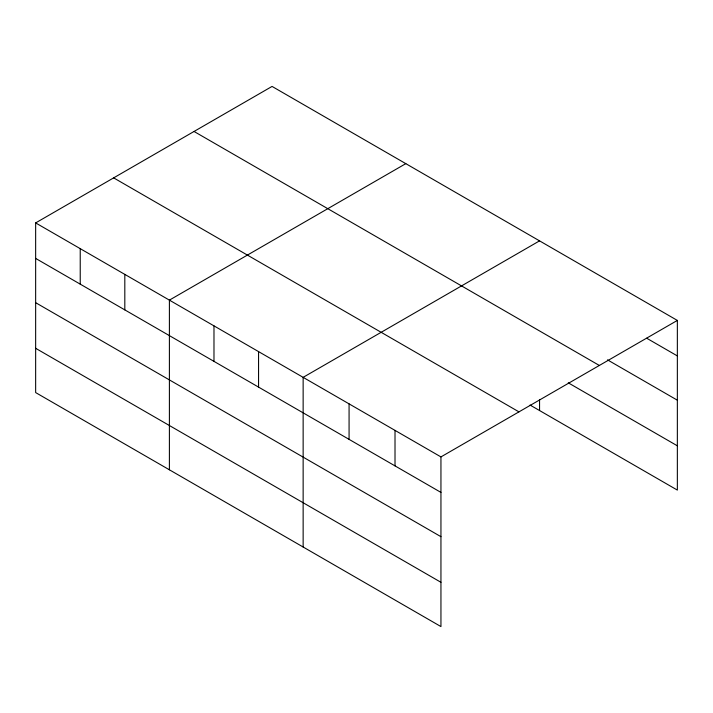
<?xml version="1.0" encoding="UTF-8"?>
<svg xmlns="http://www.w3.org/2000/svg" width="713" height="713" viewBox="0 0 713 713"><rect width="100%" height="100%" fill="white"/><g stroke="black" fill="none" stroke-linecap="round" stroke-linejoin="round"><path stroke-width="1.07" d="M440.946 536.684L440.946 456.908L35.65 222.911L35.65 392.578L440.946 626.575L440.946 536.684L35.65 302.686M530.062 405.055L677.35 490.089L677.35 320.422L272.054 86.425L35.65 222.911M405.804 163.642L169.4 300.128L169.4 469.796M539.554 240.86L303.141 377.346L303.141 547.014M440.946 456.908L677.35 320.422M646.727 338.238L677.35 355.921M607.494 359.86L677.35 400.189M194.043 131.468L599.339 365.457M568.261 382.828L677.35 445.812M113.661 177.876L518.957 411.864M35.65 258.409L440.946 492.407M35.65 348.3L440.946 582.298M539.554 399.458L539.554 410.528M395.011 430.385L395.011 465.883M349.076 403.87L349.076 439.368M258.561 351.607L258.561 387.106M213.98 325.868L213.98 361.366M124.811 274.389L124.811 309.888M80.23 248.65L80.23 284.148"/></g></svg>
